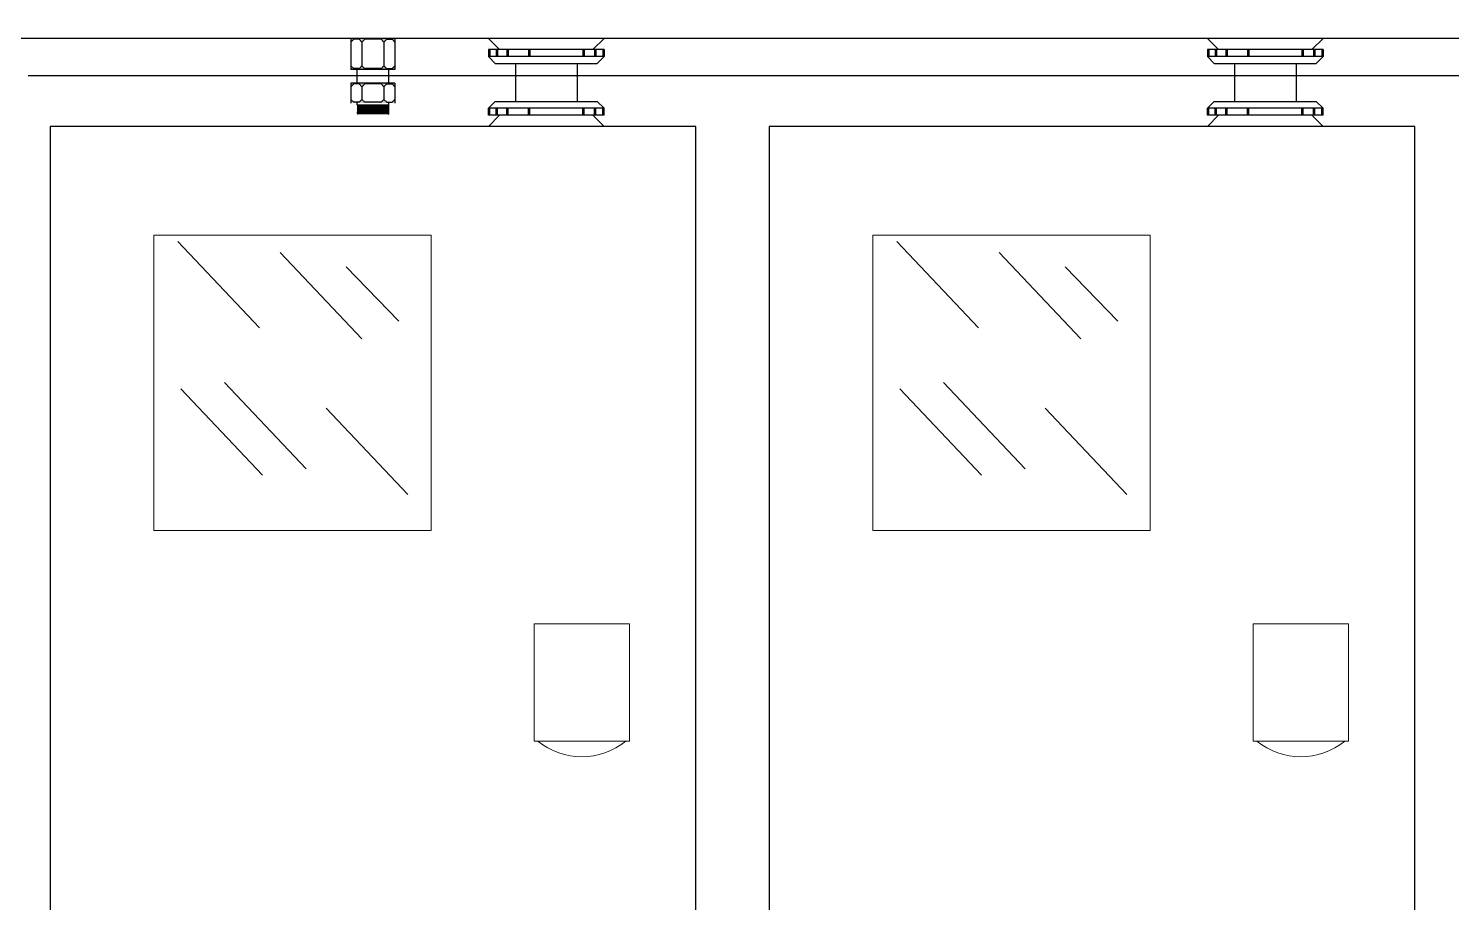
# Model space of a CAD drawing. Header units: millimetres. Extents: x 425 to 646, y 332 to 411.
# Drawn here: x 431.9768 to 432.4617, y 335.0761 to 335.374 of the extents above; entities that cross this region are included whole.
import ezdxf

# ---------------------------------------------------------------- set-up
doc = ezdxf.new("R2010")
doc.units = ezdxf.units.MM
doc.linetypes.add('HIDDEN', pattern=[0.375, 0.25, -0.125])
doc.layers.add('Cotas', color=1, linetype='Continuous')
doc.layers.add('Elétrico', color=5, linetype='Continuous')
doc.layers.add('DI-Fios', color=1, linetype='Continuous', lineweight=30)

msp = doc.modelspace()

# ---------------------------------------------------------------- hatches: boundary and pattern name
at = {"layer": 'DI-Fios', "linetype": 'Continuous', "lineweight": 0}
for points in [[(432.0989025367186, 335.3703822995756), (432.1006735347973, 335.3703822995756), (432.101663035758, 335.369392798615), (432.101663035758, 335.3706322995756), (432.0866630357579, 335.3706322995756), (432.0866630357579, 335.369392798615), (432.0876525367186, 335.3703822995756), (432.0894235347973, 335.3703822995756), (432.0904130357579, 335.369392798615), (432.0914025367185, 335.3703822995756), (432.0969235347973, 335.3703822995756), (432.0979130357579, 335.369392798615)], [(432.0989025367186, 335.3703822995756), (432.1006735347973, 335.3703822995756), (432.101663035758, 335.369392798615), (432.101663035758, 335.3706322995756), (432.0866630357579, 335.3706322995756), (432.0866630357579, 335.369392798615), (432.0876525367186, 335.3703822995756), (432.0894235347973, 335.3703822995756), (432.0904130357579, 335.369392798615), (432.0914025367185, 335.3703822995756), (432.0969235347973, 335.3703822995756), (432.0979130357579, 335.369392798615)], [(432.101663035758, 335.3600603458088), (432.101663035758, 335.3612998467695), (432.1006735347973, 335.3603103458089), (432.0989025367186, 335.3603103458089), (432.0979130357579, 335.3612998467695), (432.0969235347973, 335.3603103458089), (432.0914025367185, 335.3603103458089), (432.0904130357579, 335.3612998467695), (432.0894235347973, 335.3603103458089), (432.0876525367186, 335.3603103458089), (432.0866630357579, 335.3612998467695), (432.0866630357579, 335.3600603458088)]]:
    msp.add_hatch(color=256, dxfattribs=at).paths.add_polyline_path(points)
at = {"layer": 'DI-Fios'}
for points in [[(432.0989025367186, 335.3703822995756), (432.1006735347973, 335.3703822995756), (432.101663035758, 335.369392798615), (432.101663035758, 335.3706322995756), (432.0866630357579, 335.3706322995756), (432.0866630357579, 335.369392798615), (432.0876525367186, 335.3703822995756), (432.0894235347973, 335.3703822995756), (432.0904130357579, 335.369392798615), (432.0914025367185, 335.3703822995756), (432.0969235347973, 335.3703822995756), (432.0979130357579, 335.369392798615)], [(432.101663035758, 335.3600603458088), (432.101663035758, 335.3612998467695), (432.1006735347973, 335.3603103458089), (432.0989025367186, 335.3603103458089), (432.0979130357579, 335.3612998467695), (432.0969235347973, 335.3603103458089), (432.0914025367185, 335.3603103458089), (432.0904130357579, 335.3612998467695), (432.0894235347973, 335.3603103458089), (432.0876525367186, 335.3603103458089), (432.0866630357579, 335.3612998467695), (432.0866630357579, 335.3600603458088)]]:
    msp.add_hatch(color=256, dxfattribs=at).paths.add_polyline_path(points)
at = {"layer": 'DI-Fios', "linetype": 'Continuous', "lineweight": 0}
h = msp.add_hatch(color=256, dxfattribs=at)
h.paths.add_polyline_path([(432.101663035758, 335.3486045123202), (432.101663035758, 335.3498440132809), (432.1006735347973, 335.3488545123202), (432.0989025367186, 335.3488545123202), (432.0979130357579, 335.3498440132809), (432.0969235347973, 335.3488545123202), (432.0914025367185, 335.3488545123202), (432.0904130357579, 335.3498440132809), (432.0894235347973, 335.3488545123202), (432.0876525367186, 335.3488545123202), (432.0866630357579, 335.3498440132809), (432.0866630357579, 335.3486045123202)])
h.paths.add_polyline_path([(432.0866630357579, 335.3553545123202), (432.0866630357579, 335.3541150113596), (432.0876525367186, 335.3551045123202), (432.0894235347973, 335.3551045123202), (432.0904130357579, 335.3541150113596), (432.0914025367185, 335.3551045123202), (432.0969235347973, 335.3551045123202), (432.0979130357579, 335.3541150113596), (432.0989025367186, 335.3551045123202), (432.1006735347973, 335.3551045123202), (432.101663035758, 335.3541150113596), (432.101663035758, 335.3553545123202)])
at = {"layer": 'DI-Fios'}
h = msp.add_hatch(color=256, dxfattribs=at)
h.paths.add_polyline_path([(432.101663035758, 335.3486045123202), (432.101663035758, 335.3498440132809), (432.1006735347973, 335.3488545123202), (432.0989025367186, 335.3488545123202), (432.0979130357579, 335.3498440132809), (432.0969235347973, 335.3488545123202), (432.0914025367185, 335.3488545123202), (432.0904130357579, 335.3498440132809), (432.0894235347973, 335.3488545123202), (432.0876525367186, 335.3488545123202), (432.0866630357579, 335.3498440132809), (432.0866630357579, 335.3486045123202)])
h.paths.add_polyline_path([(432.0866630357579, 335.3553545123202), (432.0866630357579, 335.3541150113596), (432.0876525367186, 335.3551045123202), (432.0894235347973, 335.3551045123202), (432.0904130357579, 335.3541150113596), (432.0914025367185, 335.3551045123202), (432.0969235347973, 335.3551045123202), (432.0979130357579, 335.3541150113596), (432.0989025367186, 335.3551045123202), (432.1006735347973, 335.3551045123202), (432.101663035758, 335.3541150113596), (432.101663035758, 335.3553545123202)])

# ---------------------------------------------------------------- linework, layer by layer
at = {"layer": 'Cotas', "color": 3, "linetype": 'HIDDEN', "ltscale": 10}
msp.add_line((434.476663035758, 335.3578324290645), (431.4918109259585, 335.3578324290627), dxfattribs=at)
at = {"layer": 'DI-Fios', "linetype": 'Continuous', "lineweight": 0}
for p, q in [((432.101663035758, 335.3706322995756), (432.0866630357579, 335.3706322995756)), ((432.0866630357579, 335.3706322995756), (432.0866630357579, 335.3600603458088)), ((432.101663035758, 335.3706322995756), (432.0866630357579, 335.3706322995756)), ((432.0866630357579, 335.369392798615), (432.0876525367186, 335.3703822995756)), ((432.0866630357579, 335.369392798615), (432.0876525367186, 335.3703822995756)), ((432.0894235347973, 335.3703822995756), (432.0876525367186, 335.3703822995756)), ((432.0894235347973, 335.3703822995756), (432.0876525367186, 335.3703822995756)), ((432.0904130357579, 335.369392798615), (432.0894130357579, 335.3703927986149)), ((432.0904130357579, 335.369392798615), (432.0894130357579, 335.3703927986149)), ((432.0904130357579, 335.369392798615), (432.0914130357579, 335.3703927986149)), ((432.0904130357579, 335.369392798615), (432.0914130357579, 335.3703927986149)), ((432.0969235347973, 335.3703822995756), (432.0914025367185, 335.3703822995756)), ((432.0969235347973, 335.3703822995756), (432.0914025367185, 335.3703822995756)), ((432.0979130357579, 335.369392798615), (432.0969130357579, 335.3703927986149)), ((432.0979130357579, 335.369392798615), (432.0969130357579, 335.3703927986149)), ((432.0979130357579, 335.369392798615), (432.098913035758, 335.3703927986149)), ((432.0979130357579, 335.369392798615), (432.098913035758, 335.3703927986149)), ((432.0989025367186, 335.3703822995756), (432.1006735347973, 335.3703822995756)), ((432.0989025367186, 335.3703822995756), (432.1006735347973, 335.3703822995756)), ((432.101663035758, 335.369392798615), (432.1006735347973, 335.3703822995756)), ((432.101663035758, 335.369392798615), (432.1006735347973, 335.3703822995756)), ((432.101663035758, 335.3706322995756), (432.101663035758, 335.3600603458088)), ((432.0904130357579, 335.369392798615), (432.0904130357579, 335.3612998467695)), ((432.0979130357579, 335.369392798615), (432.0979130357579, 335.3612998467695)), ((432.0866630357579, 335.3612998467695), (432.0876525367186, 335.3603103458089)), ((432.0904130357579, 335.3612998467695), (432.0894130357579, 335.3602998467695)), ((432.0904130357579, 335.3612998467695), (432.0914130357579, 335.3602998467695)), ((432.0979130357579, 335.3612998467695), (432.0969130357579, 335.3602998467695)), ((432.0979130357579, 335.3612998467695), (432.098913035758, 335.3602998467695)), ((432.101663035758, 335.3612998467695), (432.1006735347973, 335.3603103458089)), ((432.101663035758, 335.3600603458088), (432.0866630357579, 335.3600603458088)), ((432.0894235347973, 335.3603103458089), (432.0876525367186, 335.3603103458089)), ((432.0888080357579, 335.3553545123202), (432.0888080357579, 335.3600603458088)), ((432.0969235347973, 335.3603103458089), (432.0914025367185, 335.3603103458089)), ((432.0989025367186, 335.3603103458089), (432.1006735347973, 335.3603103458089)), ((432.0995180357579, 335.3553545123202), (432.0995180357579, 335.3603103458089)), ((432.0866630357579, 335.3553545123202), (432.0866630357579, 335.3486045123202)), ((432.101663035758, 335.3553545123202), (432.0866630357579, 335.3553545123202)), ((432.0866630357579, 335.3541150113596), (432.0876525367186, 335.3551045123202)), ((432.0894235347973, 335.3551045123202), (432.0876525367186, 335.3551045123202)), ((432.0904130357579, 335.3541150113596), (432.0894130357579, 335.3551150113595)), ((432.0904130357579, 335.3541150113596), (432.0914130357579, 335.3551150113595)), ((432.0904130357579, 335.3541150113596), (432.0904130357579, 335.3498440132809)), ((432.0969235347973, 335.3551045123202), (432.0914025367185, 335.3551045123202)), ((432.0979130357579, 335.3541150113596), (432.0969130357579, 335.3551150113595)), ((432.0979130357579, 335.3541150113596), (432.098913035758, 335.3551150113595)), ((432.0979130357579, 335.3541150113596), (432.0979130357579, 335.3498440132809)), ((432.0989025367186, 335.3551045123202), (432.1006735347973, 335.3551045123202)), ((432.101663035758, 335.3541150113596), (432.1006735347973, 335.3551045123202)), ((432.101663035758, 335.3553545123202), (432.101663035758, 335.3486045123202)), ((432.0866630357579, 335.3498440132809), (432.0876525367186, 335.3488545123202)), ((432.0894235347973, 335.3488545123202), (432.0876525367186, 335.3488545123202)), ((432.0888080357579, 335.3478545123202), (432.0888080357579, 335.3488545123202)), ((432.0995180357579, 335.3478545123202), (432.0888080357579, 335.3478545123202)), ((432.0888080357579, 335.3478545123202), (432.088945837374, 335.3477469450683)), ((432.088945837374, 335.3477311795723), (432.0888181341419, 335.3476314950683)), ((432.0888181341419, 335.3476157295723), (432.088945837374, 335.3475160450682)), ((432.088945837374, 335.3475002795722), (432.0888181341419, 335.3474005950681)), ((432.0888181341419, 335.3473848295721), (432.088945837374, 335.3472851450682)), ((432.088945837374, 335.3472693795722), (432.0888181341419, 335.3471696950681)), ((432.0888181341419, 335.3471539295722), (432.088945837374, 335.3470542450681)), ((432.088945837374, 335.3470384795721), (432.0888181341419, 335.3469387950682)), ((432.0888181341419, 335.3469230295722), (432.088945837374, 335.3468233450682)), ((432.088945837374, 335.3468075795722), (432.0888181341419, 335.3467078950682)), ((432.0888181341419, 335.3466921295722), (432.088945837374, 335.3465924450682)), ((432.088945837374, 335.3465766795722), (432.0888181341419, 335.3464769950682)), ((432.0888181341419, 335.3464612295722), (432.088945837374, 335.3463615450682)), ((432.088945837374, 335.3463457795722), (432.0888181341419, 335.3462460950683)), ((432.0888181341419, 335.3462303295723), (432.088945837374, 335.3461306450682)), ((432.088945837374, 335.3461148795722), (432.0888181341419, 335.346015195068)), ((432.0888181341419, 335.3459994295721), (432.088945837374, 335.3458997450682)), ((432.0993863873755, 335.3477390623203), (432.0888242873755, 335.3476236123203)), ((432.0993863873755, 335.3475081623202), (432.0888242873755, 335.3473927123202)), ((432.0993863873755, 335.3472772623202), (432.0888242873755, 335.3471618123202)), ((432.0993863873755, 335.3470463623201), (432.0888242873755, 335.3469309123201)), ((432.0993863873755, 335.3468154623202), (432.0888242873755, 335.3467000123202)), ((432.0993863873755, 335.3465845623201), (432.0888242873755, 335.3464691123201)), ((432.0993863873755, 335.3463536623201), (432.0888242873755, 335.3462382123201)), ((432.0993863873755, 335.34612276232), (432.0888242873755, 335.34600731232)), ((432.0889396841403, 335.3475081623202), (432.0995017841403, 335.3476236123203)), ((432.0889396841403, 335.3472772623201), (432.0995017841403, 335.3473927123202)), ((432.0889396841403, 335.3470463623201), (432.0995017841403, 335.3471618123202)), ((432.0889396841403, 335.34681546232), (432.0995017841403, 335.3469309123201)), ((432.0889396841403, 335.3465845623201), (432.0995017841403, 335.3467000123202)), ((432.0889396841403, 335.34635366232), (432.0995017841403, 335.3464691123201)), ((432.0889396841403, 335.34612276232), (432.0995017841403, 335.3462382123201)), ((432.0889396841403, 335.3458918623199), (432.0995017841403, 335.34600731232)), ((432.0904130357579, 335.3498440132809), (432.0894130357579, 335.3488440132808)), ((432.0904130357579, 335.3498440132809), (432.0914130357579, 335.3488440132808)), ((432.0969235347973, 335.3488545123202), (432.0914025367185, 335.3488545123202)), ((432.0979130357579, 335.3498440132809), (432.0969130357579, 335.3488440132808)), ((432.0979130357579, 335.3498440132809), (432.098913035758, 335.3488440132808)), ((432.0989025367186, 335.3488545123202), (432.1006735347973, 335.3488545123202)), ((432.0995180357579, 335.3478545123202), (432.0993802341419, 335.3477469450683)), ((432.0993802341419, 335.3477311795723), (432.099507937374, 335.3476314950683)), ((432.099507937374, 335.3476157295723), (432.0993802341418, 335.3475160450682)), ((432.0993802341418, 335.3475002795722), (432.099507937374, 335.3474005950681)), ((432.099507937374, 335.3473848295721), (432.0993802341419, 335.3472851450682)), ((432.0993802341419, 335.3472693795722), (432.099507937374, 335.3471696950681)), ((432.099507937374, 335.3471539295722), (432.0993802341419, 335.3470542450681)), ((432.0993802341419, 335.3470384795721), (432.099507937374, 335.3469387950682)), ((432.099507937374, 335.3469230295722), (432.0993802341419, 335.3468233450682)), ((432.0993802341419, 335.3468075795722), (432.099507937374, 335.3467078950682)), ((432.099507937374, 335.3466921295722), (432.0993802341419, 335.3465924450682)), ((432.0993802341419, 335.3465766795722), (432.099507937374, 335.3464769950682)), ((432.099507937374, 335.3464612295722), (432.0993802341419, 335.3463615450682)), ((432.0993802341419, 335.3463457795722), (432.099507937374, 335.3462460950683)), ((432.099507937374, 335.3462303295723), (432.0993802341418, 335.3461306450682)), ((432.0993802341418, 335.3461148795722), (432.099507937374, 335.346015195068)), ((432.099507937374, 335.3459994295721), (432.0993802341419, 335.3458997450682)), ((432.0995180357579, 335.3478545123202), (432.0995180357579, 335.3488545123202)), ((432.101663035758, 335.3498440132809), (432.1006735347973, 335.3488545123202)), ((432.0993863873755, 335.3449682623201), (432.0888080357579, 335.3448528123202)), ((432.088945837374, 335.3449603795722), (432.0888080357579, 335.3448528123202)), ((432.088945837374, 335.3458839795722), (432.0888181341419, 335.3457842950681)), ((432.0888181341419, 335.3457685295722), (432.088945837374, 335.3456688450682)), ((432.088945837374, 335.3456530795722), (432.0888181341419, 335.3455533950681)), ((432.0888181341419, 335.3455376295721), (432.088945837374, 335.3454379450682)), ((432.088945837374, 335.3454221795722), (432.0888181341419, 335.3453224950682)), ((432.0888181341419, 335.3453067295722), (432.088945837374, 335.3452070450682)), ((432.088945837374, 335.3451912795722), (432.0888181341419, 335.3450915950682)), ((432.0888181341419, 335.3450758295722), (432.088945837374, 335.3449761450682)), ((432.0993863873755, 335.3458918623202), (432.0888242873755, 335.3457764123202)), ((432.0993863873755, 335.3456609623201), (432.0888242873755, 335.3455455123201)), ((432.0993863873755, 335.3454300623201), (432.0888242873755, 335.3453146123201)), ((432.0993863873755, 335.34519916232), (432.0888242873755, 335.34508371232)), ((432.0889396841403, 335.3456609623201), (432.0995017841403, 335.3457764123202)), ((432.0889396841403, 335.34543006232), (432.0995017841403, 335.3455455123201)), ((432.0889396841403, 335.34519916232), (432.0995017841403, 335.3453146123201)), ((432.0889396841403, 335.3449682623199), (432.0995017841403, 335.34508371232)), ((432.0993802341419, 335.3458839795722), (432.099507937374, 335.3457842950681)), ((432.099507937374, 335.3457685295722), (432.0993802341418, 335.3456688450682)), ((432.0993802341418, 335.3456530795722), (432.099507937374, 335.3455533950681)), ((432.099507937374, 335.3455376295721), (432.0993802341419, 335.3454379450682)), ((432.0993802341419, 335.3454221795722), (432.099507937374, 335.3453224950682)), ((432.099507937374, 335.3453067295722), (432.0993802341419, 335.3452070450682)), ((432.0993802341419, 335.3451912795722), (432.099507937374, 335.3450915950682)), ((432.099507937374, 335.3450758295722), (432.0993802341419, 335.3449761450682)), ((432.0993802341419, 335.3449603795722), (432.0995180357579, 335.3448528123202))]:
    msp.add_line(p, q, dxfattribs=at)
at = {"layer": 'DI-Fios', "linetype": 'Continuous'}
for p, q in [((432.101663035758, 335.3706322995756), (432.0866630357579, 335.3706322995756)), ((432.0866630357579, 335.3706322995756), (432.0866630357579, 335.3600603458088)), ((432.101663035758, 335.3706322995756), (432.101663035758, 335.3600603458088)), ((432.101663035758, 335.3600603458088), (432.0866630357579, 335.3600603458088)), ((432.0888080357579, 335.3553545123202), (432.0888080357579, 335.3600603458088)), ((432.0995180357579, 335.3553545123202), (432.0995180357579, 335.3603103458089)), ((432.0866630357579, 335.3553545123202), (432.0866630357579, 335.3486045123202)), ((432.101663035758, 335.3553545123202), (432.0866630357579, 335.3553545123202)), ((432.101663035758, 335.3553545123202), (432.101663035758, 335.3486045123202))]:
    msp.add_line(p, q, dxfattribs=at)
at = {"layer": 'DI-Fios'}
for p, q in [((432.0866630357579, 335.369392798615), (432.0876525367186, 335.3703822995756)), ((432.0894235347973, 335.3703822995756), (432.0876525367186, 335.3703822995756)), ((432.0904130357579, 335.369392798615), (432.0894130357579, 335.3703927986149)), ((432.0904130357579, 335.369392798615), (432.0914130357579, 335.3703927986149)), ((432.0969235347973, 335.3703822995756), (432.0914025367185, 335.3703822995756)), ((432.0979130357579, 335.369392798615), (432.0969130357579, 335.3703927986149)), ((432.0979130357579, 335.369392798615), (432.098913035758, 335.3703927986149)), ((432.0989025367186, 335.3703822995756), (432.1006735347973, 335.3703822995756)), ((432.101663035758, 335.369392798615), (432.1006735347973, 335.3703822995756)), ((432.1729211215699, 335.3706322995756), (432.1334747215699, 335.3706322995756)), ((432.137286704889, 335.3668203162565), (432.1334747215699, 335.3706322995756)), ((432.1691091382509, 335.3668203162565), (432.1729211215699, 335.3706322995756)), ((432.4179211215699, 335.3706322995756), (432.3784747215699, 335.3706322995756)), ((432.382286704889, 335.3668203162565), (432.3784747215699, 335.3706322995756)), ((432.4141091382509, 335.3668203162565), (432.4179211215699, 335.3706322995756)), ((432.0904130357579, 335.369392798615), (432.0904130357579, 335.3612998467695)), ((432.0979130357579, 335.369392798615), (432.0979130357579, 335.3612998467695)), ((432.1729211215699, 335.3668203162565), (432.1334747215699, 335.3668203162565)), ((432.1334747215699, 335.3668203162565), (432.1334747215699, 335.3644587162565)), ((432.133929256821, 335.3668203162565), (432.133929256821, 335.3644587162565)), ((432.1361582196341, 335.3668203162565), (432.1361582196341, 335.3644587162565)), ((432.1366127548852, 335.3668203162565), (432.1366127548852, 335.3644587162565)), ((432.1397807820595, 335.3668203162565), (432.1397807820595, 335.3644587162565)), ((432.1402353173106, 335.3668203162565), (432.1402353173106, 335.3644587162565)), ((432.1471897863188, 335.3668203162565), (432.1471897863188, 335.3644587162565)), ((432.1476443215699, 335.3668203162565), (432.1476443215699, 335.3644587162565)), ((432.1657059905782, 335.3668203162565), (432.1657059905782, 335.3644587162565)), ((432.1661605258293, 335.3668203162565), (432.1661605258293, 335.3644587162565)), ((432.1696087218226, 335.3668203162565), (432.1696087218226, 335.3644587162565)), ((432.1700632570736, 335.3668203162565), (432.1700632570736, 335.3644587162565)), ((432.1724665863188, 335.3668203162565), (432.1724665863188, 335.3644587162565)), ((432.1729211215699, 335.3668203162565), (432.1729211215699, 335.3644587162565)), ((432.4179211215699, 335.3668203162565), (432.3784747215699, 335.3668203162565)), ((432.3784747215699, 335.3668203162565), (432.3784747215699, 335.3644587162565)), ((432.378929256821, 335.3668203162565), (432.378929256821, 335.3644587162565)), ((432.3811582196341, 335.3668203162565), (432.3811582196341, 335.3644587162565)), ((432.3816127548852, 335.3668203162565), (432.3816127548852, 335.3644587162565)), ((432.3847807820595, 335.3668203162565), (432.3847807820595, 335.3644587162565)), ((432.3852353173106, 335.3668203162565), (432.3852353173106, 335.3644587162565)), ((432.3921897863189, 335.3668203162565), (432.3921897863189, 335.3644587162565)), ((432.3926443215699, 335.3668203162565), (432.3926443215699, 335.3644587162565)), ((432.4107059905782, 335.3668203162565), (432.4107059905782, 335.3644587162565)), ((432.4111605258293, 335.3668203162565), (432.4111605258293, 335.3644587162565)), ((432.4146087218226, 335.3668203162565), (432.4146087218226, 335.3644587162565)), ((432.4150632570736, 335.3668203162565), (432.4150632570736, 335.3644587162565)), ((432.4174665863188, 335.3668203162565), (432.4174665863188, 335.3644587162565)), ((432.4179211215699, 335.3668203162565), (432.4179211215699, 335.3644587162565)), ((432.0866630357579, 335.3612998467695), (432.0876525367186, 335.3603103458089)), ((432.0904130357579, 335.3612998467695), (432.0894130357579, 335.3602998467695)), ((432.0904130357579, 335.3612998467695), (432.0914130357579, 335.3602998467695)), ((432.0979130357579, 335.3612998467695), (432.0969130357579, 335.3602998467695)), ((432.0979130357579, 335.3612998467695), (432.098913035758, 335.3602998467695)), ((432.101663035758, 335.3612998467695), (432.1006735347973, 335.3603103458089)), ((432.1729211215699, 335.3644587162565), (432.1334747215699, 335.3644587162565)), ((432.1358363215699, 335.3620971162565), (432.1334747215699, 335.3644587162565)), ((432.1358363215699, 335.3620971162565), (432.1705595215699, 335.3620971162565)), ((432.1426979215699, 335.3620971162565), (432.1426979215699, 335.3491674828946)), ((432.1636979215699, 335.3620971162565), (432.1636979215699, 335.3491674828946)), ((432.1705595215699, 335.3620971162565), (432.1729211215699, 335.3644587162565)), ((432.4179211215699, 335.3644587162565), (432.3784747215699, 335.3644587162565)), ((432.3808363215699, 335.3620971162565), (432.3784747215699, 335.3644587162565)), ((432.3808363215699, 335.3620971162565), (432.4155595215699, 335.3620971162565)), ((432.38769792157, 335.3620971162565), (432.38769792157, 335.3491674828946)), ((432.4086979215699, 335.3620971162565), (432.4086979215699, 335.3491674828946)), ((432.4155595215699, 335.3620971162565), (432.4179211215699, 335.3644587162565)), ((432.0894235347973, 335.3603103458089), (432.0876525367186, 335.3603103458089)), ((432.0969235347973, 335.3603103458089), (432.0914025367185, 335.3603103458089)), ((432.0989025367186, 335.3603103458089), (432.1006735347973, 335.3603103458089)), ((432.0866630357579, 335.3541150113596), (432.0876525367186, 335.3551045123202)), ((432.0894235347973, 335.3551045123202), (432.0876525367186, 335.3551045123202)), ((432.0904130357579, 335.3541150113596), (432.0894130357579, 335.3551150113595)), ((432.0904130357579, 335.3541150113596), (432.0914130357579, 335.3551150113595)), ((432.0904130357579, 335.3541150113596), (432.0904130357579, 335.3498440132809)), ((432.0969235347973, 335.3551045123202), (432.0914025367185, 335.3551045123202)), ((432.0979130357579, 335.3541150113596), (432.0969130357579, 335.3551150113595)), ((432.0979130357579, 335.3541150113596), (432.098913035758, 335.3551150113595)), ((432.0979130357579, 335.3541150113596), (432.0979130357579, 335.3498440132809)), ((432.0989025367186, 335.3551045123202), (432.1006735347973, 335.3551045123202)), ((432.101663035758, 335.3541150113596), (432.1006735347973, 335.3551045123202)), ((432.0866630357579, 335.3498440132809), (432.0876525367186, 335.3488545123202)), ((432.0894235347973, 335.3488545123202), (432.0876525367186, 335.3488545123202)), ((432.0888080357579, 335.3478545123202), (432.0888080357579, 335.3488545123202)), ((432.0888080357579, 335.3478545123202), (432.088945837374, 335.3477469450683)), ((432.0995180357579, 335.3478545123202), (432.0888080357579, 335.3478545123202)), ((432.088945837374, 335.3477311795723), (432.0888181341419, 335.3476314950683)), ((432.0888181341419, 335.3476157295723), (432.088945837374, 335.3475160450682)), ((432.088945837374, 335.3475002795722), (432.0888181341419, 335.3474005950681)), ((432.0888181341419, 335.3473848295721), (432.088945837374, 335.3472851450682)), ((432.088945837374, 335.3472693795722), (432.0888181341419, 335.3471696950681)), ((432.0888181341419, 335.3471539295722), (432.088945837374, 335.3470542450681)), ((432.088945837374, 335.3470384795721), (432.0888181341419, 335.3469387950682)), ((432.0888181341419, 335.3469230295722), (432.088945837374, 335.3468233450682)), ((432.088945837374, 335.3468075795722), (432.0888181341419, 335.3467078950682)), ((432.0888181341419, 335.3466921295722), (432.088945837374, 335.3465924450682)), ((432.088945837374, 335.3465766795722), (432.0888181341419, 335.3464769950682)), ((432.0888181341419, 335.3464612295722), (432.088945837374, 335.3463615450682)), ((432.088945837374, 335.3463457795722), (432.0888181341419, 335.3462460950683)), ((432.0888181341419, 335.3462303295723), (432.088945837374, 335.3461306450682)), ((432.088945837374, 335.3461148795722), (432.0888181341419, 335.346015195068)), ((432.0888181341419, 335.3459994295721), (432.088945837374, 335.3458997450682)), ((432.0993863873755, 335.3477390623203), (432.0888242873755, 335.3476236123203)), ((432.0993863873755, 335.3475081623202), (432.0888242873755, 335.3473927123202)), ((432.0993863873755, 335.3472772623202), (432.0888242873755, 335.3471618123202)), ((432.0993863873755, 335.3470463623201), (432.0888242873755, 335.3469309123201)), ((432.0993863873755, 335.3468154623202), (432.0888242873755, 335.3467000123202)), ((432.0993863873755, 335.3465845623201), (432.0888242873755, 335.3464691123201)), ((432.0993863873755, 335.3463536623201), (432.0888242873755, 335.3462382123201)), ((432.0993863873755, 335.34612276232), (432.0888242873755, 335.34600731232)), ((432.0889396841403, 335.3475081623202), (432.0995017841403, 335.3476236123203)), ((432.0889396841403, 335.3472772623201), (432.0995017841403, 335.3473927123202)), ((432.0889396841403, 335.3470463623201), (432.0995017841403, 335.3471618123202)), ((432.0889396841403, 335.34681546232), (432.0995017841403, 335.3469309123201)), ((432.0889396841403, 335.3465845623201), (432.0995017841403, 335.3467000123202)), ((432.0889396841403, 335.34635366232), (432.0995017841403, 335.3464691123201)), ((432.0889396841403, 335.34612276232), (432.0995017841403, 335.3462382123201)), ((432.0889396841403, 335.3458918623199), (432.0995017841403, 335.34600731232)), ((432.0904130357579, 335.3498440132809), (432.0894130357579, 335.3488440132808)), ((432.0904130357579, 335.3498440132809), (432.0914130357579, 335.3488440132808)), ((432.0969235347973, 335.3488545123202), (432.0914025367185, 335.3488545123202)), ((432.0979130357579, 335.3498440132809), (432.0969130357579, 335.3488440132808)), ((432.0979130357579, 335.3498440132809), (432.098913035758, 335.3488440132808)), ((432.0989025367186, 335.3488545123202), (432.1006735347973, 335.3488545123202)), ((432.0995180357579, 335.3478545123202), (432.0993802341419, 335.3477469450683)), ((432.0993802341419, 335.3477311795723), (432.099507937374, 335.3476314950683)), ((432.099507937374, 335.3476157295723), (432.0993802341418, 335.3475160450682)), ((432.0993802341418, 335.3475002795722), (432.099507937374, 335.3474005950681)), ((432.099507937374, 335.3473848295721), (432.0993802341419, 335.3472851450682)), ((432.0993802341419, 335.3472693795722), (432.099507937374, 335.3471696950681)), ((432.099507937374, 335.3471539295722), (432.0993802341419, 335.3470542450681)), ((432.0993802341419, 335.3470384795721), (432.099507937374, 335.3469387950682)), ((432.099507937374, 335.3469230295722), (432.0993802341419, 335.3468233450682)), ((432.0993802341419, 335.3468075795722), (432.099507937374, 335.3467078950682)), ((432.099507937374, 335.3466921295722), (432.0993802341419, 335.3465924450682)), ((432.0993802341419, 335.3465766795722), (432.099507937374, 335.3464769950682)), ((432.099507937374, 335.3464612295722), (432.0993802341419, 335.3463615450682)), ((432.0993802341419, 335.3463457795722), (432.099507937374, 335.3462460950683)), ((432.099507937374, 335.3462303295723), (432.0993802341418, 335.3461306450682)), ((432.0993802341418, 335.3461148795722), (432.099507937374, 335.346015195068)), ((432.099507937374, 335.3459994295721), (432.0993802341419, 335.3458997450682)), ((432.0995180357579, 335.3478545123202), (432.0995180357579, 335.3488545123202)), ((432.101663035758, 335.3498440132809), (432.1006735347973, 335.3488545123202)), ((432.1358363215699, 335.3491674828946), (432.1334747215699, 335.3468058828946)), ((432.1729211215699, 335.3468058828946), (432.1334747215699, 335.3468058828946)), ((432.1334747215699, 335.3444442828946), (432.1334747215699, 335.3468058828946)), ((432.133929256821, 335.3444442828946), (432.133929256821, 335.3468058828946)), ((432.1358363215699, 335.3491674828946), (432.1705595215699, 335.3491674828946)), ((432.1361582196341, 335.3444442828946), (432.1361582196341, 335.3468058828946)), ((432.1366127548852, 335.3444442828946), (432.1366127548852, 335.3468058828946)), ((432.1397807820595, 335.3444442828946), (432.1397807820595, 335.3468058828946)), ((432.1402353173106, 335.3444442828946), (432.1402353173106, 335.3468058828946)), ((432.1471897863188, 335.3444442828946), (432.1471897863188, 335.3468058828946)), ((432.1476443215699, 335.3444442828946), (432.1476443215699, 335.3468058828946)), ((432.1657059905782, 335.3444442828946), (432.1657059905782, 335.3468058828946)), ((432.1661605258293, 335.3444442828946), (432.1661605258293, 335.3468058828946)), ((432.1696087218226, 335.3444442828946), (432.1696087218226, 335.3468058828946)), ((432.1700632570736, 335.3444442828946), (432.1700632570736, 335.3468058828946)), ((432.1705595215699, 335.3491674828946), (432.1729211215699, 335.3468058828946)), ((432.1724665863188, 335.3444442828946), (432.1724665863188, 335.3468058828946)), ((432.1729211215699, 335.3444442828946), (432.1729211215699, 335.3468058828946)), ((432.3808363215699, 335.3491674828946), (432.3784747215699, 335.3468058828946)), ((432.4179211215699, 335.3468058828946), (432.3784747215699, 335.3468058828946)), ((432.3784747215699, 335.3444442828946), (432.3784747215699, 335.3468058828946)), ((432.378929256821, 335.3444442828946), (432.378929256821, 335.3468058828946)), ((432.3808363215699, 335.3491674828946), (432.4155595215699, 335.3491674828946)), ((432.3811582196341, 335.3444442828946), (432.3811582196341, 335.3468058828946)), ((432.3816127548852, 335.3444442828946), (432.3816127548852, 335.3468058828946)), ((432.3847807820595, 335.3444442828946), (432.3847807820595, 335.3468058828946)), ((432.3852353173106, 335.3444442828946), (432.3852353173106, 335.3468058828946)), ((432.3921897863189, 335.3444442828946), (432.3921897863189, 335.3468058828946)), ((432.3926443215699, 335.3444442828946), (432.3926443215699, 335.3468058828946)), ((432.4107059905782, 335.3444442828946), (432.4107059905782, 335.3468058828946)), ((432.4111605258293, 335.3444442828946), (432.4111605258293, 335.3468058828946)), ((432.4146087218226, 335.3444442828946), (432.4146087218226, 335.3468058828946)), ((432.4150632570736, 335.3444442828946), (432.4150632570736, 335.3468058828946)), ((432.4155595215699, 335.3491674828946), (432.4179211215699, 335.3468058828946)), ((432.4174665863188, 335.3444442828946), (432.4174665863188, 335.3468058828946)), ((432.4179211215699, 335.3444442828946), (432.4179211215699, 335.3468058828946)), ((432.0993863873755, 335.3449682623201), (432.0888080357579, 335.3448528123202)), ((432.088945837374, 335.3449603795722), (432.0888080357579, 335.3448528123202)), ((432.088945837374, 335.3458839795722), (432.0888181341419, 335.3457842950681)), ((432.0888181341419, 335.3457685295722), (432.088945837374, 335.3456688450682)), ((432.088945837374, 335.3456530795722), (432.0888181341419, 335.3455533950681)), ((432.0888181341419, 335.3455376295721), (432.088945837374, 335.3454379450682)), ((432.088945837374, 335.3454221795722), (432.0888181341419, 335.3453224950682)), ((432.0888181341419, 335.3453067295722), (432.088945837374, 335.3452070450682)), ((432.088945837374, 335.3451912795722), (432.0888181341419, 335.3450915950682)), ((432.0888181341419, 335.3450758295722), (432.088945837374, 335.3449761450682)), ((432.0993863873755, 335.3458918623202), (432.0888242873755, 335.3457764123202)), ((432.0993863873755, 335.3456609623201), (432.0888242873755, 335.3455455123201)), ((432.0993863873755, 335.3454300623201), (432.0888242873755, 335.3453146123201)), ((432.0993863873755, 335.34519916232), (432.0888242873755, 335.34508371232)), ((432.0889396841403, 335.3456609623201), (432.0995017841403, 335.3457764123202)), ((432.0889396841403, 335.34543006232), (432.0995017841403, 335.3455455123201)), ((432.0889396841403, 335.34519916232), (432.0995017841403, 335.3453146123201)), ((432.0889396841403, 335.3449682623199), (432.0995017841403, 335.34508371232)), ((432.0993802341419, 335.3458839795722), (432.099507937374, 335.3457842950681)), ((432.099507937374, 335.3457685295722), (432.0993802341418, 335.3456688450682)), ((432.0993802341418, 335.3456530795722), (432.099507937374, 335.3455533950681)), ((432.099507937374, 335.3455376295721), (432.0993802341419, 335.3454379450682)), ((432.0993802341419, 335.3454221795722), (432.099507937374, 335.3453224950682)), ((432.099507937374, 335.3453067295722), (432.0993802341419, 335.3452070450682)), ((432.0993802341419, 335.3451912795722), (432.099507937374, 335.3450915950682)), ((432.099507937374, 335.3450758295722), (432.0993802341419, 335.3449761450682)), ((432.0993802341419, 335.3449603795722), (432.0995180357579, 335.3448528123202)), ((432.1729211215699, 335.3444442828946), (432.1334747215699, 335.3444442828946)), ((432.137286704889, 335.3444442828946), (432.1334747215699, 335.3406322995755)), ((432.1691091382509, 335.3444442828946), (432.1729211215699, 335.3406322995755)), ((432.4179211215699, 335.3444442828946), (432.3784747215699, 335.3444442828946)), ((432.382286704889, 335.3444442828946), (432.3784747215699, 335.3406322995755)), ((432.4141091382509, 335.3444442828946), (432.4179211215699, 335.3406322995755)), ((432.1729211215699, 335.3406322995755), (432.1334747215699, 335.3406322995755)), ((432.4179211215699, 335.3406322995755), (432.3784747215699, 335.3406322995755)), ((432.0555022974985, 335.2720228344891), (432.0276577963141, 335.3014414804495)), ((432.0903726584432, 335.2681885616292), (432.0625281572588, 335.2976072075895)), ((432.3005022974985, 335.2720228344891), (432.2726577963141, 335.3014414804495)), ((432.3353726584432, 335.2681885616292), (432.3075281572588, 335.2976072075895)), ((432.0849959233125, 335.292735666869), (432.1029203868706, 335.2742703134981)), ((432.3299959233125, 335.292735666869), (432.3479203868706, 335.2742703134981)), ((432.0564833171626, 335.2217122736358), (432.0286388159782, 335.2511309195962)), ((432.0713750748757, 335.2239081570265), (432.0435305736912, 335.2533268029868)), ((432.3014833171626, 335.2217122736358), (432.2736388159782, 335.2511309195962)), ((432.3163750748757, 335.2239081570265), (432.2885305736912, 335.2533268029868)), ((432.1060412297264, 335.2151246234639), (432.078196728542, 335.2445432694242)), ((432.3510412297264, 335.2151246234639), (432.323196728542, 335.2445432694242))]:
    msp.add_line(p, q, dxfattribs=at)
at = {"layer": 'DI-Fios', "linetype": 'Continuous', "lineweight": 0}
for points in [[(432.1139482519663, 335.2028469763437), (432.0194462434328, 335.2028469763437), (432.0194462434328, 335.303511956995), (432.1139482519663, 335.303511956995)], [(432.3589482519663, 335.2028469763437), (432.2644462434328, 335.2028469763437), (432.2644462434328, 335.303511956995), (432.3589482519663, 335.303511956995)], [(432.1815650949344, 335.1311092372079), (432.1490650949344, 335.1311092372079), (432.1490650949344, 335.1711092372079), (432.1815650949344, 335.1711092372079)], [(432.4265650949344, 335.1311092372079), (432.3940650949344, 335.1311092372079), (432.3940650949344, 335.1711092372079), (432.4265650949344, 335.1711092372079)]]:
    msp.add_lwpolyline(points, close=True, dxfattribs=at)
for centre, radius, start, end in [((432.0888242873755, 335.3476236123203), 1e-05, 127.9754202308625, 232.0245797704752), ((432.0888242873755, 335.3473927123201), 1e-05, 127.9754202308625, 232.0245797691374), ((432.0888242873755, 335.3471618123202), 1e-05, 127.9754202308625, 232.0245797447706), ((432.0888242873755, 335.3469309123202), 1e-05, 127.9754202308625, 232.0245797691374), ((432.0888242873755, 335.3467000123202), 1e-05, 127.9754202308625, 232.0245797691374), ((432.0888242873755, 335.3464691123202), 1e-05, 127.9754202308625, 232.0245797679656), ((432.0888242873755, 335.3462382123204), 1e-05, 127.9754202308625, 232.0245797704752), ((432.0888242873755, 335.3460073123201), 1e-05, 127.9754202308625, 232.0245797691374), ((432.0889396841403, 335.3477390623203), 1e-05, 307.9754202063627, 52.02457976913747), ((432.0889396841403, 335.3475081623202), 1e-05, 307.9754202653274, 52.02457976913747), ((432.0889396841403, 335.3472772623202), 1e-05, 307.9754202298859, 52.02457976913747), ((432.0889396841403, 335.3470463623201), 1e-05, 307.9754202308625, 52.02457976913747), ((432.0889396841403, 335.3468154623202), 1e-05, 307.9754202308625, 52.02457976913747), ((432.0889396841403, 335.3465845623202), 1e-05, 307.9754202306974, 52.02457976913747), ((432.0889396841403, 335.3463536623202), 1e-05, 307.9754201963034, 52.02457976913747), ((432.0889396841403, 335.3461227623202), 1e-05, 307.9754202653274, 52.02457976913747), ((432.0993863873755, 335.3477390623203), 1e-05, 127.9754202308625, 232.0245797936374), ((432.0993863873755, 335.3475081623202), 1e-05, 127.9754202308625, 232.0245797346726), ((432.0993863873755, 335.3472772623202), 1e-05, 127.9754202308625, 232.0245797701141), ((432.0993863873755, 335.3470463623201), 1e-05, 127.9754202308625, 232.0245797691374), ((432.0993863873755, 335.3468154623202), 1e-05, 127.9754202308625, 232.0245797691374), ((432.0993863873755, 335.3465845623202), 1e-05, 127.9754202308625, 232.0245797693026), ((432.0993863873755, 335.3463536623202), 1e-05, 127.9754202308625, 232.0245798036965), ((432.0993863873755, 335.3461227623202), 1e-05, 127.9754202308625, 232.0245797346726), ((432.0995017841403, 335.3476236123203), 1e-05, 307.9754202295248, 52.02457976913747), ((432.0995017841403, 335.3473927123201), 1e-05, 307.9754202308625, 52.02457976913747), ((432.0995017841403, 335.3471618123202), 1e-05, 307.9754202552294, 52.02457976913747), ((432.0995017841403, 335.3469309123202), 1e-05, 307.9754202308625, 52.02457976913747), ((432.0995017841403, 335.3467000123202), 1e-05, 307.9754202308625, 52.02457976913747), ((432.0995017841403, 335.3464691123202), 1e-05, 307.9754202320353, 52.02457976913747), ((432.0995017841403, 335.3462382123204), 1e-05, 307.9754202295248, 52.02457976913747), ((432.0995017841403, 335.3460073123201), 1e-05, 307.9754202308625, 52.02457976913747), ((432.0888242873755, 335.3457764123202), 1e-05, 127.9754202308625, 232.0245797701141), ((432.0888242873755, 335.3455455123201), 1e-05, 127.9754202308625, 232.0245797691374), ((432.0888242873755, 335.3453146123202), 1e-05, 127.9754202308625, 232.0245797691374), ((432.0888242873755, 335.3450837123202), 1e-05, 127.9754202308625, 232.0245797691374), ((432.0889396841403, 335.3458918623202), 1e-05, 307.9754202308625, 52.02457976913747), ((432.0889396841403, 335.3456609623202), 1e-05, 307.9754202552294, 52.02457976913747), ((432.0889396841403, 335.3454300623202), 1e-05, 307.9754202308625, 52.02457976913747), ((432.0889396841403, 335.3451991623202), 1e-05, 307.9754202308625, 52.02457976913747), ((432.0889396841403, 335.3449682623202), 1e-05, 307.9754202308625, 52.02457976913747), ((432.0993863873755, 335.3458918623202), 1e-05, 127.9754202308625, 232.0245797691374), ((432.0993863873755, 335.3456609623202), 1e-05, 127.9754202308625, 232.0245797447706), ((432.0993863873755, 335.3454300623202), 1e-05, 127.9754202308625, 232.0245797691374), ((432.0993863873755, 335.3451991623202), 1e-05, 127.9754202308625, 232.0245797691374), ((432.0993863873755, 335.3449682623202), 1e-05, 127.9754202308625, 232.0245797691374), ((432.0995017841403, 335.3457764123202), 1e-05, 307.9754202298859, 52.02457976913747), ((432.0995017841403, 335.3455455123201), 1e-05, 307.9754202308625, 52.02457976913747), ((432.0995017841403, 335.3453146123202), 1e-05, 307.9754202308625, 52.02457976913747), ((432.0995017841403, 335.3450837123202), 1e-05, 307.9754202308625, 52.02457976913747), ((432.1653150949344, 335.1495552643245), 0.0237751112802238, 230.8825690053811, 309.1174309946189), ((432.4103150949344, 335.1495552643245), 0.0237751112802238, 230.8825690053811, 309.1174309946189)]:
    msp.add_arc(centre, radius, start, end, dxfattribs=at)
at = {"layer": 'DI-Fios'}
for centre, start, end in [((432.0888242873755, 335.3476236123203), 127.9754202308625, 232.0245797704423), ((432.0888242873755, 335.3473927123201), 127.9754202308625, 232.0245797691374), ((432.0888242873755, 335.3471618123202), 127.9754202308625, 232.0245797447706), ((432.0888242873755, 335.3469309123202), 127.9754202308625, 232.0245797691374), ((432.0888242873755, 335.3467000123202), 127.9754202308625, 232.0245797691374), ((432.0888242873755, 335.3464691123202), 127.9754202308625, 232.0245797679656), ((432.0888242873755, 335.3462382123204), 127.9754202308625, 232.0245797704423), ((432.0888242873755, 335.3460073123201), 127.9754202308625, 232.0245797691374), ((432.0889396841403, 335.3477390623203), 307.9754202063627, 52.02457976913747), ((432.0889396841403, 335.3475081623202), 307.9754202653274, 52.02457976913747), ((432.0889396841403, 335.3472772623202), 307.9754202298859, 52.02457976913747), ((432.0889396841403, 335.3470463623201), 307.9754202308625, 52.02457976913747), ((432.0889396841403, 335.3468154623202), 307.9754202308625, 52.02457976913747), ((432.0889396841403, 335.3465845623202), 307.9754202306974, 52.02457976913747), ((432.0889396841403, 335.3463536623202), 307.9754201963034, 52.02457976913747), ((432.0889396841403, 335.3461227623202), 307.9754202653274, 52.02457976913747), ((432.0993863873755, 335.3477390623203), 127.9754202308625, 232.0245797936374), ((432.0993863873755, 335.3475081623202), 127.9754202308625, 232.0245797346726), ((432.0993863873755, 335.3472772623202), 127.9754202308625, 232.0245797701141), ((432.0993863873755, 335.3470463623201), 127.9754202308625, 232.0245797691374), ((432.0993863873755, 335.3468154623202), 127.9754202308625, 232.0245797691374), ((432.0993863873755, 335.3465845623202), 127.9754202308625, 232.0245797693026), ((432.0993863873755, 335.3463536623202), 127.9754202308625, 232.0245798036965), ((432.0993863873755, 335.3461227623202), 127.9754202308625, 232.0245797346726), ((432.0995017841403, 335.3476236123203), 307.9754202295576, 52.02457976913747), ((432.0995017841403, 335.3473927123201), 307.9754202308625, 52.02457976913747), ((432.0995017841403, 335.3471618123202), 307.9754202552294, 52.02457976913747), ((432.0995017841403, 335.3469309123202), 307.9754202308625, 52.02457976913747), ((432.0995017841403, 335.3467000123202), 307.9754202308625, 52.02457976913747), ((432.0995017841403, 335.3464691123202), 307.9754202320353, 52.02457976913747), ((432.0995017841403, 335.3462382123204), 307.9754202295576, 52.02457976913747), ((432.0995017841403, 335.3460073123201), 307.9754202308625, 52.02457976913747), ((432.0888242873755, 335.3457764123202), 127.9754202308625, 232.0245797701141), ((432.0888242873755, 335.3455455123201), 127.9754202308625, 232.0245797691374), ((432.0888242873755, 335.3453146123202), 127.9754202308625, 232.0245797691374), ((432.0888242873755, 335.3450837123202), 127.9754202308625, 232.0245797691374), ((432.0889396841403, 335.3458918623202), 307.9754202308625, 52.02457976913747), ((432.0889396841403, 335.3456609623202), 307.9754202552294, 52.02457976913747), ((432.0889396841403, 335.3454300623202), 307.9754202308625, 52.02457976913747), ((432.0889396841403, 335.3451991623202), 307.9754202308625, 52.02457976913747), ((432.0889396841403, 335.3449682623202), 307.9754202308625, 52.02457976913747), ((432.0993863873755, 335.3458918623202), 127.9754202308625, 232.0245797691374), ((432.0993863873755, 335.3456609623202), 127.9754202308625, 232.0245797447706), ((432.0993863873755, 335.3454300623202), 127.9754202308625, 232.0245797691374), ((432.0993863873755, 335.3451991623202), 127.9754202308625, 232.0245797691374), ((432.0993863873755, 335.3449682623202), 127.9754202308625, 232.0245797691374), ((432.0995017841403, 335.3457764123202), 307.9754202298859, 52.02457976913747), ((432.0995017841403, 335.3455455123201), 307.9754202308625, 52.02457976913747), ((432.0995017841403, 335.3453146123202), 307.9754202308625, 52.02457976913747), ((432.0995017841403, 335.3450837123202), 307.9754202308625, 52.02457976913747)]:
    msp.add_arc(centre, 1e-05, start, end, dxfattribs=at)
at = {"layer": 'Elétrico'}
for points in [[(432.7491630357579, 335.3706322995756), (431.4991630357579, 335.3706322995756), (431.4991630357579, 335.5206322995756), (432.7491630357579, 335.5206322995756)], [(432.2041630357579, 335.3406322995756), (431.9841630357579, 335.3406322995756), (431.9841630357579, 335.0606322995756), (432.2041630357579, 335.0606322995756)], [(432.4491630357579, 335.3406322995756), (432.2291630357579, 335.3406322995756), (432.2291630357579, 335.0606322995756), (432.4491630357579, 335.0606322995756)]]:
    msp.add_lwpolyline(points, close=True, dxfattribs=at)

doc.saveas('drawing.dxf')
